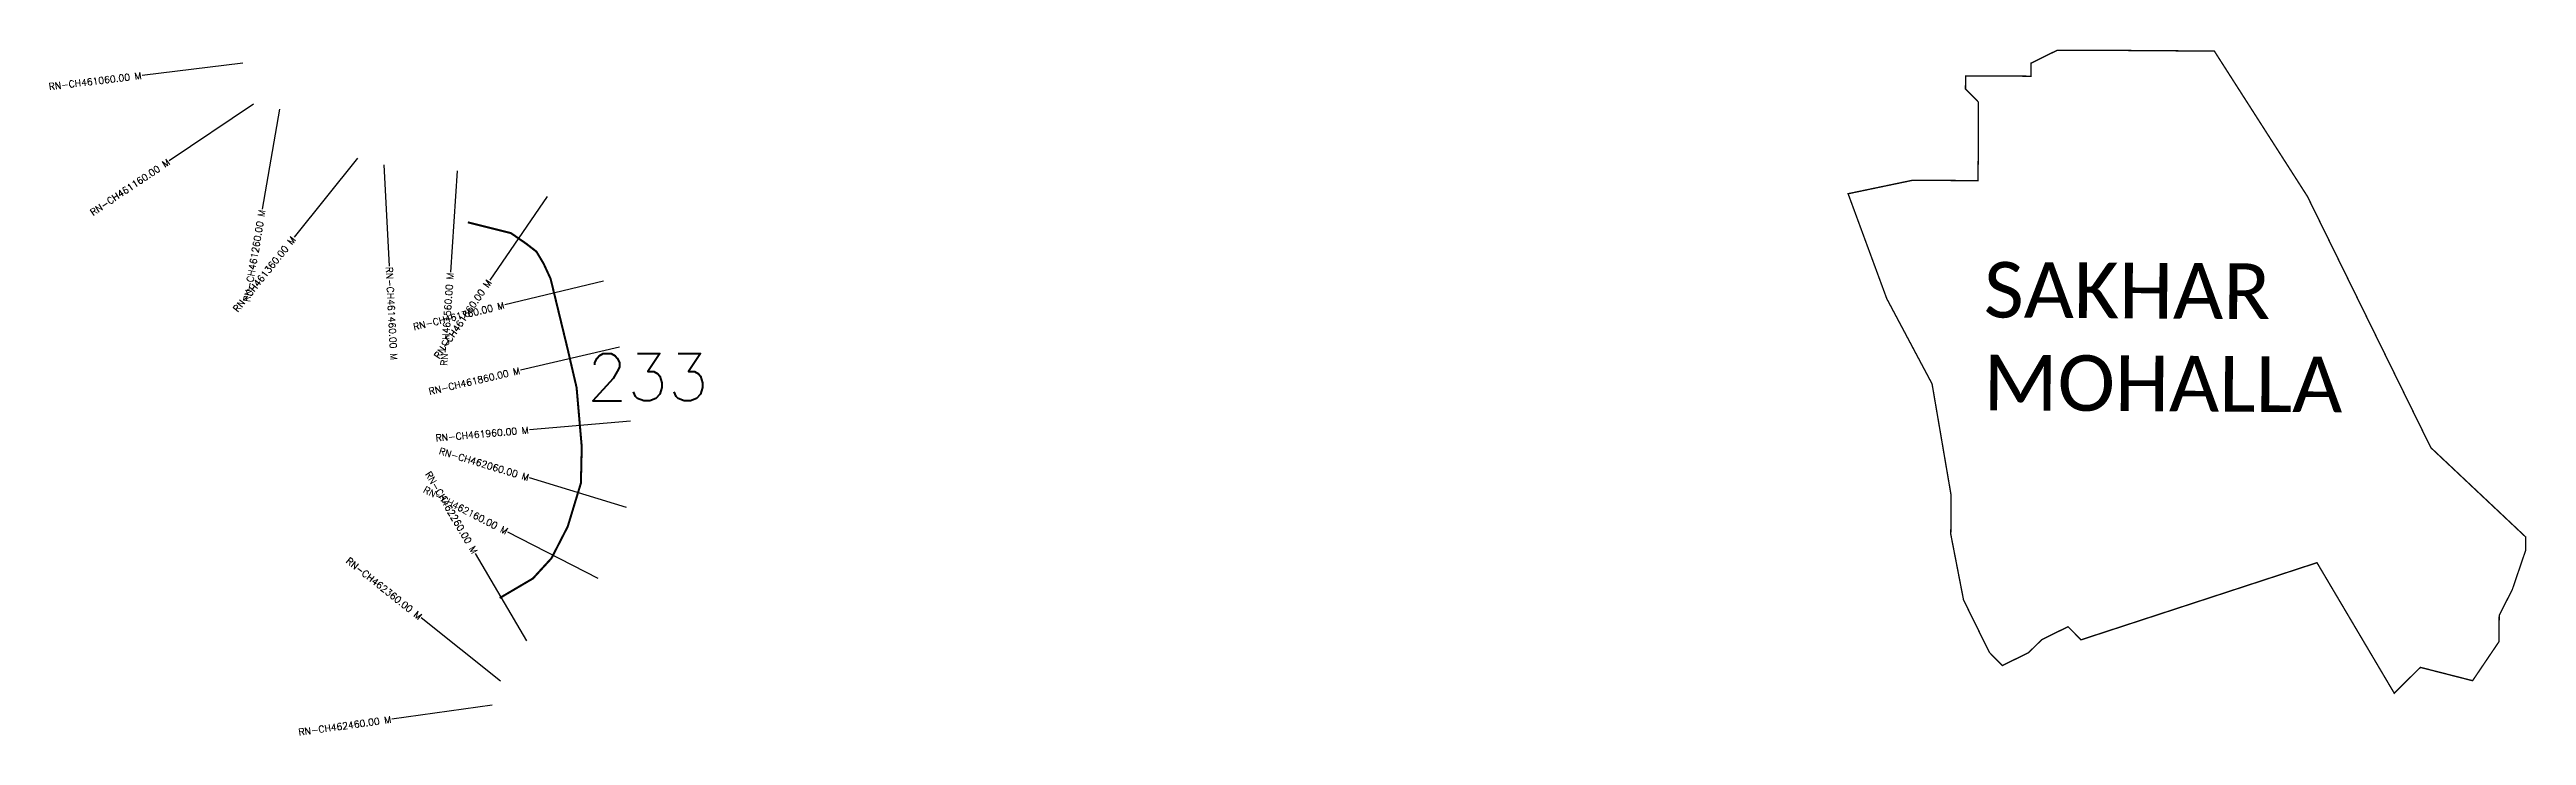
# Model space of a CAD drawing. Header units: metres. Extents: x 308219 to 311880, y 1911647 to 1912660.
import ezdxf
from ezdxf.enums import TextEntityAlignment as Align

# ---------------------------------------------------------------- set-up
doc = ezdxf.new("R2010")
doc.units = ezdxf.units.M
for name, color, linetype in [('CS', 134, 'Continuous'), ('CSMark', 6, 'Continuous'), ('NATURALLY PROTECTED', 3, 'Continuous'), ('VILLAGE NAME', 250, 'Continuous')]:
    doc.layers.add(name, color=color, linetype=linetype)
doc.styles.get("Standard").update_dxf_attribs({"font": 'simplex.shx'})

msp = doc.modelspace()

# ---------------------------------------------------------------- linework, layer by layer
at = {"color": 6, "const_width": 2, "flags": 128}
msp.add_lwpolyline([(310877.7, 1912447.3), (310973.1, 1912467.2), (311021.4, 1912466.9), (311069.8, 1912466.7), (311070.4, 1912582.7), (311051.2, 1912602.1), (311051.3, 1912621.5), (311148, 1912621), (311148.1, 1912640.3), (311186.9, 1912659.4), (311201, 1912659.4), (311249.4, 1912659.3), (311419, 1912658.1), (311556.6, 1912443.3), (311739, 1912072), (311879.3, 1911939.9), (311879.2, 1911920.5), (311859.5, 1911862.6), (311840, 1911824), (311839.8, 1911785.4), (311800.7, 1911727.6), (311723.5, 1911747.3), (311684.9, 1911709.1), (311570.7, 1911902), (311222, 1911788), (311202.8, 1911807.4), (311164, 1911788.3), (311144.5, 1911769.1), (311105.8, 1911750), (311086.5, 1911769.4), (311048.3, 1911847), (311029.5, 1911943.8), (311029.9, 1912001.8), (311001.8, 1912166.3), (310934.8, 1912292.3), (310877.7, 1912447.3)], dxfattribs=at)
at = {"layer": 'CS'}
for p, q in [((308505.2, 1912640.1), (308356.3, 1912622.1)), ((308520.9, 1912579.5), (308396.4, 1912495.9)), ((308559.1, 1912572.5), (308533.9, 1912424.6)), ((308674.7, 1912499.9), (308580.8, 1912382.9)), ((308713.7, 1912490.2), (308721.4, 1912340.4)), ((308822.1, 1912481.3), (308811.8, 1912331.6)), ((308955.1, 1912443.1), (308870, 1912319.6)), ((309038, 1912318.2), (308892.2, 1912282.9)), ((309061.6, 1912220.4), (308915.5, 1912186.3)), ((309078, 1912111.2), (308928.6, 1912098.2)), ((309072.2, 1911983.7), (308928.7, 1912027.2)), ((309030.2, 1911878.7), (308896.8, 1911947.2)), ((308924.8, 1911786.4), (308848.9, 1911915.7)), ((308886.1, 1911727), (308768.6, 1911820.3)), ((308873.8, 1911691.4), (308725.2, 1911670.6))]:
    msp.add_line(p, q, dxfattribs=at)
at = {"layer": 'NATURALLY PROTECTED', "const_width": 3, "flags": 128}
msp.add_lwpolyline([(308837.6, 1912405), (308901.3, 1912389.1), (308923.9, 1912373.5), (308939.1, 1912361.7), (308949.7, 1912343.9), (308960, 1912321.6), (308985.3, 1912217.2), (308998.4, 1912160.8), (309006, 1912073.5), (309004.8, 1912019.7), (308985.3, 1911955.4), (308961.3, 1911908.6), (308933.8, 1911878.6), (308884.8, 1911849.8)], dxfattribs=at)

# ---------------------------------------------------------------- texts
at = {"insert": (309013.6, 1912211.1), "char_height": 70, "attachment_point": 1}
msp.add_mtext_dynamic_manual_height_columns('233', width=95.172, gutter_width=1, heights=[0], dxfattribs=at)
at = {"layer": 'CSMark'}
for s, rotation, p in [('RN-CH461060.00 M', 6.8829, (308355.3, 1912622)), ('RN-CH461160.00 M', 33.8864, (308395.6, 1912495.4)), ('RN-CH461260.00 M', 80.3446, (308533.7, 1912423.6)), ('RN-CH461360.00 M', 51.2427, (308580.2, 1912382.1)), ('RN-CH461660.00 M', 55.4512, (308869.4, 1912318.8)), ('RN-CH461560.00 M', 86.0467, (308811.7, 1912330.6)), ('RN-CH461760.00 M', 13.6056, (308891.3, 1912282.7)), ('RN-CH461860.00 M', 13.1076, (308914.5, 1912186.1)), ('RN-CH461960.00 M', 4.9583, (308927.6, 1912098.1)), ('RN-CH462060.00 M', 343.1608, (308927.7, 1912027.5)), ('RN-CH462260.00 M', 300.425, (308848.4, 1911916.6)), ('RN-CH462160.00 M', 332.825, (308895.9, 1911947.7)), ('RN-CH462360.00 M', 321.5645, (308767.8, 1911820.9)), ('RN-CH462460.00 M', 7.9605, (308724.2, 1911670.5))]:
    msp.add_text(s, height=10, rotation=rotation, dxfattribs=at).set_placement(p, align=Align.MIDDLE_RIGHT)
msp.add_text('RN-CH461460.00 M', height=10, rotation=272.9552, dxfattribs=at).set_placement((308721.4, 1912339.4), align=Align.MIDDLE_LEFT)
at = {"layer": 'VILLAGE NAME', "insert": (311078.7, 1912346.6), "char_height": 82.261, "attachment_point": 1, "rotation": 359.6762}
msp.add_mtext_dynamic_manual_height_columns('{\\fCalibri|b0|i0|c0|p34;SAKHAR MOHALLA}', width=660.026, gutter_width=411.3, heights=[0], dxfattribs=at)

doc.saveas('drawing.dxf')
